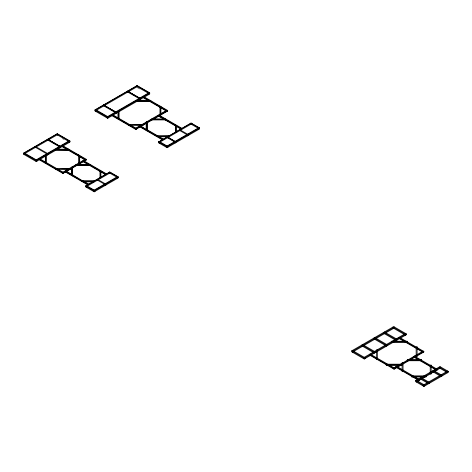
<?xml version="1.0" encoding="UTF-8"?>
<svg xmlns="http://www.w3.org/2000/svg" width="472" height="472" viewBox="0 0 472 472"><rect width="100%" height="100%" fill="white"/><g stroke="black" fill="none" stroke-linecap="round" stroke-linejoin="round"><path stroke-width="0.35" stroke-dasharray="2.36 1.77" d="M137.588 87.886L140.09 89.326M62.115 138.52L63.991 139.6"/><path stroke-width="0.71" d="M46.285 154.869L46.285 163.583L45.33 163.035L45.33 161.967L39.919 158.84L39.247 159.229L39.247 159.807L36.22 161.554L23.6 154.267L23.6 153.105L57.254 133.676L69.874 140.963L69.874 142.125L62.723 146.255L62.723 145.677L86.447 159.371L86.447 159.955L84.553 161.046M72.535 175.826L72.535 175.047L71.585 174.498L71.585 175.271L72.535 175.826L72.535 166.628L72.535 167.696L71.585 168.244L71.585 167.177L71.585 175.271M85.774 186.528L85.774 185.797L109.752 171.955L118.171 176.811L118.171 177.979L94.188 191.821L85.774 186.965L85.774 186.528L86.535 187.402M94.188 191.821L94.188 190.658L118.171 176.811M109.752 172.681L109.752 171.955M119.097 110.82L119.097 119.528L118.147 118.979L118.147 117.911L112.731 114.784L112.731 115.369L118.147 112.242M118.147 118.69L118.147 111.663L119.097 111.109M112.731 114.784L112.059 115.174L112.059 115.758L107.651 118.301L95.031 111.014L95.031 109.852L137.098 85.562L149.718 92.848L149.718 94.016L143.948 97.35L143.948 96.766L167.672 110.466L167.672 111.044L159.341 115.858L159.341 115.274L182.398 128.585M147.117 130.75L147.117 121.558L147.117 130.75L146.161 130.201L146.161 122.106M158.669 141.989L191.06 123.286L199.479 128.148L167.082 146.851L158.669 141.989L191.06 122.997L199.479 127.853L199.479 129.021L167.094 147.718L158.68 142.863L158.68 141.983M160.917 113.587L160.917 114.655L159.961 115.209M199.479 127.853L167.082 146.556L167.094 147.718M191.06 122.997L191.06 123.729M46.285 163.583L46.285 162.515L56.605 168.475L56.611 169.059M109.752 173.56L109.752 173.118L117.41 177.543L117.41 177.979L118.171 177.543M136.349 100.86L150.987 101.12L150.037 100.276L137.859 100.276L137.859 100.86M118.147 111.663L119.097 111.256M143.948 96.907L143.276 97.297L143.948 96.907L143.193 96.471M103.822 105.94L96.548 110.141L96.548 110.578M104.578 105.504L127.8 92.093M128.561 91.656L137.859 86.293L137.859 86.73M24.355 153.394L24.355 152.957L25.116 153.394L35.542 147.376M36.297 146.94L47.961 140.208M48.716 139.771L58.015 134.402L58.015 134.839M114.926 112.354L106.89 116.991L106.89 117.428L107.651 117.864L108.407 117.428L108.407 117.864M115.687 111.917L138.91 98.506M139.665 98.07L148.208 93.143L148.208 93.58M95.031 109.852L107.651 117.139L149.718 92.848M137.859 100.276L136.91 100.831L136.91 101.409L119.097 111.693M127.045 91.656L139.665 98.943L139.665 99.822L143.276 97.733L143.276 97.155L143.948 96.766M112.059 115.321L112.731 114.932L111.976 114.495M149.718 93.58L148.963 94.016L148.963 93.58L137.098 86.73L137.098 87.167M46.645 153.789L35.465 160.244L36.22 161.117L36.981 160.681L36.981 161.117M47.401 153.353L59.065 146.621M59.82 146.184L68.363 141.252L68.363 141.689M35.465 160.681L36.22 159.807L24.355 152.957M23.6 153.105L36.22 160.392L69.874 140.963M45.336 155.713L46.285 155.164M55.401 149.754L69.762 150.031L68.806 149.187L56.634 149.187L55.684 149.736L55.684 150.32L46.285 155.748M57.271 149.406L62.044 146.644L62.05 146.06L62.723 145.677M69.118 142.125L69.874 141.689L69.118 142.125L69.118 141.689L57.254 134.839L57.254 135.275M39.247 159.371L39.919 158.981M45.33 155.86L46.285 155.306M62.044 146.208L62.723 145.819M45.33 156.297L39.919 159.424L39.919 158.84M143.276 97.155L148.686 100.276L148.686 100.86L166.327 111.044L166.327 110.466L135.11 128.484L135.788 128.39L136.461 129.068L111.976 114.932M139.405 126.301L140.078 125.912L140.75 126.301L139.405 126.59M147.117 121.847L146.161 122.395L146.161 123.174L147.117 122.626M151.913 119.08L150.957 119.628L165.43 119.08L151.913 118.785L153.258 119.369M157.996 115.563L158.669 115.174L159.341 115.563L157.996 115.858L163.477 119.021M159.961 114.43L160.917 113.882M167 110.365L166.327 110.755L167 111.144L167.672 110.755L167 110.66M152.291 119.15L154.197 118.053M135.788 128.779L167 110.755L143.234 97.031M112.059 115.174L135.788 128.874L146.161 122.885M147.117 122.331L152.303 119.339L152.303 119.917L166.38 119.917L165.43 119.08M167.672 110.466L152.303 119.628L150.957 119.628L152.303 119.628M136.461 128.779L135.788 129.163L135.11 128.779M140.078 126.691L140.75 126.301M142.544 125.263L143.5 124.714L129.027 125.263L142.544 125.552L141.199 124.974M111.303 115.321L135.788 129.458L140.078 126.98L140.078 126.396L162.521 139.358M62.298 172.54L62.971 172.15L62.971 172.734L63.649 173.118L62.971 172.439L62.298 172.54L85.102 159.371L85.102 159.955M78.735 164.409L78.735 163.341L79.685 162.787L79.685 163.861L79.685 155.471L79.691 156.539L78.735 155.99L78.735 154.922L78.735 164.409L83.249 161.802L83.249 161.218L106.306 174.528M85.102 159.666L85.774 159.276L86.447 159.666L85.774 160.055L85.102 159.666L85.774 159.565M71.585 167.466L72.535 166.917M75.538 165.188L76.493 164.634L77.839 164.634L76.883 165.188L75.538 165.188L89.816 164.911M78.735 163.341L79.685 162.787M82.576 161.123L83.249 160.734L83.922 161.123L82.576 161.412L88.057 164.575M62.971 172.829L85.774 159.666L62.003 145.942M38.486 159.371L62.971 173.507L62.971 172.923L71.585 167.955M72.535 167.407L76.883 164.893L76.883 165.477L90.96 165.477L90.01 164.634L88.665 164.634L89.615 165.188L90.96 165.188M86.447 159.371L77.839 164.345L77.839 164.929M63.649 172.829L62.971 173.218L62.298 172.829M65.496 171.761L64.823 171.371L65.496 171.761L66.168 171.371L65.496 170.982L64.823 171.66L87.426 184.711M69.732 169.312L70.688 168.764L56.215 169.312L69.732 169.607L68.387 169.023M78.735 164.114L79.685 163.566M62.971 173.507L65.496 172.05L65.496 171.472L88.553 184.776M78.116 164.763L66.168 171.66L66.168 171.082L71.585 174.203M167.46 137.789L160.191 141.983L160.191 142.42M168.221 137.352L179.885 130.62M180.64 130.184L191.821 123.729L191.821 124.165M97.515 180.186L87.29 186.092L87.29 186.528M98.27 179.749L110.513 172.681L110.513 173.118M174.363 141.771L166.333 146.409L166.333 146.845L167.094 147.282L167.849 146.845L167.849 147.282M175.118 141.334L186.782 134.603M187.537 134.166L197.963 128.148L197.963 128.585M199.479 128.585L198.718 129.021L198.718 128.585L191.066 124.165L191.066 124.602M104.412 184.168L93.432 190.511L93.432 190.948L94.188 191.384L94.949 190.948L94.949 191.384M105.173 183.732L116.655 177.106L116.655 177.543M93.432 190.948L94.188 190.074L86.529 185.655L86.535 186.092M94.188 191.384L94.949 190.948M351.634 350.873L393.701 326.589L406.321 333.875L406.321 334.748L364.254 359.039L351.634 351.752L351.634 350.873L364.254 358.159L406.321 333.875M362.992 345.191L374.727 338.412L374.727 339.291L363.369 345.846M375.104 338.194L384.403 332.831L384.403 333.704L376.119 338.483M384.78 332.612L394.456 327.025M385.783 332.907L394.456 327.898M373.718 351.823L363.493 357.723L363.493 358.596M374.479 351.386L385.836 344.826M386.592 344.389L395.512 339.238M396.268 338.802L405.566 333.438M395.919 366.691L396.592 366.301L419.626 379.6L419.626 380.184L418.953 380.574L395.919 367.275L395.919 366.691L418.953 379.989L419.626 379.6M413.673 356.443L414.345 356.053L437.379 369.352L437.379 369.936L436.706 370.325L413.673 357.027L413.673 356.443L436.706 369.741L437.379 369.352M395.931 367.363L397.831 366.266M407.973 360.413L409.242 359.682M392.851 367.741L394.745 368.827L394.745 368.248L370.178 354.065L369.499 354.448L394.073 368.638L423.856 351.439L423.856 352.023L394.073 369.216L369.499 355.032M415.531 380.703L439.987 366.585L448.4 371.44L448.4 372.319L423.944 386.438L415.531 381.582L415.531 380.703L423.944 385.565L448.4 371.44M421.39 378.196L433.438 371.24L433.438 372.113L422.381 378.497M433.815 371.022L440.742 367.021M434.193 371.676L440.742 367.894M427.909 382.397L423.183 385.128L423.183 386.002M428.67 381.96L440.341 375.222M447.645 371.004L441.096 374.786L441.096 376.532L432.682 371.676M136.85 100.424L137.859 100.424L135.901 100.973M150.037 100.571L148.686 100.571L149.642 101.12L150.987 101.12L149.642 101.12M135.901 101.409L149.642 101.409L149.642 100.831L159.961 106.79M164.085 119.369L166.38 119.628M142.155 125.003L142.149 124.419L128.071 124.419L130.372 124.974L135.788 128.095L135.788 128.679L136.461 129.068M143.5 124.714L142.149 124.714L141.199 125.552M55.625 149.335L56.634 149.335L54.669 149.884M68.806 149.482L67.461 149.482L68.416 150.031L69.762 150.031M54.669 150.32L68.41 150.32L68.416 149.736L78.735 155.695M69.337 169.059L69.337 168.475L55.259 168.475L57.56 169.023L62.971 172.15M70.688 168.764L69.337 168.764L68.387 169.607M407.242 341.781L391.5 341.811L391.5 341.232L407.242 341.232L407.242 342.365M392.214 342.365L406.528 342.365M416.145 355.959L417.095 355.959M376.391 359.044L377.34 359.044M407.271 360.166L421.59 360.201M407.991 360.75L420.871 360.75M402.091 370.874L403.041 370.874M430.216 373.458L431.166 373.458M411.667 376.402L426.068 376.402M422.469 376.986L411.667 376.986L411.667 375.854L426.068 375.854L426.068 376.986L423.909 376.986M170.126 135.665L156.084 135.641L157.04 136.485L158.391 136.78L157.436 136.225L157.436 135.641L147.117 129.682M156.084 135.93L158.391 136.196L163.802 139.317M168.463 136.213L157.04 136.485M159.117 136.78L167.796 136.797M94.848 180.735L81.508 180.711L82.464 181.555L83.815 181.85L93.94 181.867M81.508 181.006L83.815 181.266L89.226 184.393M93.887 181.283L82.464 181.555L83.815 181.561L72.535 174.758M82.659 181.283L94.365 181.301M159.961 106.3L160.917 106.855M160.917 107.339L167 111.144M159.961 107.079L160.917 107.628M142.52 97.297L147.53 100.194M127.8 91.22L140.42 98.506L140.42 99.38M176.351 132.077L176.31 125.363L175.354 125.098M158.669 115.563L181.189 128.567M181.726 128.974L158.669 115.664L158.669 116.248L140.75 126.59L140.75 126.006L147.117 129.977L146.161 129.428M164.085 119.08L165.035 119.628M175.395 132.697L175.354 124.809L175.36 125.587L176.316 126.431L180.628 128.927M179.885 129.741L188.298 134.603L188.298 135.476M179.124 130.184L187.537 135.039L187.537 135.912M167.46 136.915L175.873 141.771L175.873 142.644M166.704 137.352L175.118 142.208L175.118 143.087M103.822 105.067L116.442 112.354L116.442 113.227M140.078 126.301L162.592 139.299M103.067 105.504L115.687 112.79L115.687 113.663M139.405 126.59L162.633 140.001M119.097 118.46L129.422 124.419L129.422 125.003M118.147 118.496L119.097 118.755L119.097 119.528M118.147 118.201L119.097 118.755M158.669 141.7L167.082 146.556M128.071 124.714L129.027 125.263M95.031 110.578L95.786 111.457M392.946 327.025L406.321 334.748M392.946 327.898L405.566 335.185L405.566 334.312M423.856 351.439L399.288 337.256L398.616 337.645L423.183 351.829L423.183 352.413L399.241 338.589M78.735 155.211L79.685 155.76M66.977 148.715L68.228 149.435M384.403 331.952L397.023 339.238L397.023 340.117M62.05 146.06L67.461 149.187L67.461 149.771M79.691 156.25L85.774 160.055M61.289 146.208L84.476 159.595M383.647 332.394L396.645 339.899M47.961 139.334L60.581 146.621L60.581 147.494M383.647 333.267L396.268 340.554L396.268 339.681M106.353 173.779L83.922 160.828L83.922 161.412M47.2 139.771L59.82 147.058L59.82 147.931M83.922 161.123L83.249 161.023M99.934 170.657L100.89 170.917L100.925 176.941M83.249 161.123L106.395 174.481M99.94 171.147L100.896 171.696M439.231 367.021L447.645 371.883L447.645 372.756L439.231 367.894M105.828 174.835L100.896 171.991L100.896 171.407M433.438 370.367L441.851 375.222L441.851 376.096M432.682 370.803L441.473 375.877M374.727 337.539L387.347 344.826L387.347 345.699M386.969 345.48L373.971 337.976L373.971 338.855L386.592 346.141L386.592 345.262M97.515 179.313L105.929 184.168L105.929 185.042M96.76 179.749L105.173 184.605L105.173 185.478M35.542 146.503L48.162 153.789L48.162 154.663M34.78 146.94L47.401 154.226L47.401 155.099M66.168 171.371L65.496 171.277M81.19 180.333L83.078 181.425M65.496 171.371L88.642 184.735M421.012 377.541L429.426 382.397L429.426 383.27M362.614 344.536L375.234 351.823L375.234 352.696M420.257 377.978L429.048 383.052M45.336 162.256L46.285 162.805M56.611 168.764L57.56 169.312M361.853 344.973L374.856 352.478M420.257 378.851L428.67 383.707L428.67 382.833M85.774 185.797L94.188 190.658M54.858 168.044L56.115 168.769M39.206 159.105L62.971 172.923M55.259 168.764L56.215 169.312M361.853 345.846L374.479 353.133L374.479 352.259M412.776 376.231L414.027 376.951M416.286 380.267L424.7 385.128L424.7 386.002M23.6 153.831L24.355 154.71M352.389 350.436L365.009 357.723L365.009 358.596M175.36 125.587L176.316 125.847M175.832 125.475L175.867 131.694M100.412 171.029L100.453 177.944M99.934 170.362L99.975 177.56M146.161 129.133L146.161 129.912M436.706 369.741L436.706 370.325M423.944 385.565L423.944 386.438M423.183 351.634L423.183 351.05L393.4 368.248L393.4 368.827M421.59 360.75L421.59 359.617L407.271 359.617L407.271 360.75M418.953 379.989L418.953 380.574M414.345 356.053L414.345 356.637M396.592 366.301L396.592 366.886M394.073 368.638L394.073 369.216M375.482 337.976L375.482 338.855M364.254 358.159L364.254 359.039M175.36 125.298L175.36 125.882L165.035 119.917L165.035 119.339M167.094 146.409L167.094 145.966L159.436 141.547L158.68 142.426L159.436 143.299M160.917 106.56L160.917 114.95M160.439 106.967L160.439 114.543M159.961 106.011L159.961 115.498M146.639 122.513L146.639 130.089M137.098 85.562L137.098 86.293M135.788 128.874L135.788 129.458M118.62 111.239L118.62 118.867M118.147 111.368L118.147 117.782M107.651 116.991L107.651 116.555L95.786 109.705L95.786 110.141M107.651 117.139L107.651 118.301M99.94 170.852L99.94 171.436L89.615 165.477L89.615 164.893M88.665 164.929L88.665 164.345L76.493 164.634M79.213 155.878L79.213 163.454M72.063 167.584L72.063 175.159M57.254 133.676L57.254 134.402M56.634 149.187L56.634 149.771M45.808 155.294L45.808 162.917M45.336 155.424L45.33 163.035M36.22 160.392L36.22 161.554M25.116 153.394L25.116 153.831M167.082 136.845L175.495 141.989L167.082 136.845M137.098 85.851L95.031 110.141L107.651 117.428L149.718 93.137L137.098 85.851M57.254 133.965L23.6 153.394L36.22 160.681L69.874 141.252L57.254 133.965M109.752 172.245L85.774 186.092L94.188 190.948L118.171 177.106L109.752 172.245M362.614 345.41L352.389 351.31L352.389 352.189L362.614 346.283L362.614 345.41M421.012 378.414L416.286 381.14L416.286 382.019L421.012 379.287L421.012 378.414M417.095 346.92L416.145 346.92L416.145 356.543L417.095 356.543L417.095 346.92M377.34 349.953L376.391 349.953L376.391 359.629L377.34 359.629L377.34 349.953M403.041 362.608L402.091 362.608L402.091 371.458L403.041 371.458L403.041 362.608M401.902 364.183L386.238 364.183L386.238 365.316L401.902 365.316L401.902 364.183M401.902 364.732L386.238 364.732L401.902 364.767M431.166 365.145L430.216 365.145L430.216 374.042L431.166 374.042L431.166 365.145M140.042 98.436L127.422 91.149L140.042 98.436M116.065 112.277L103.445 104.99L116.065 112.277M60.198 146.544L47.578 139.258L60.198 146.544"/></g></svg>
